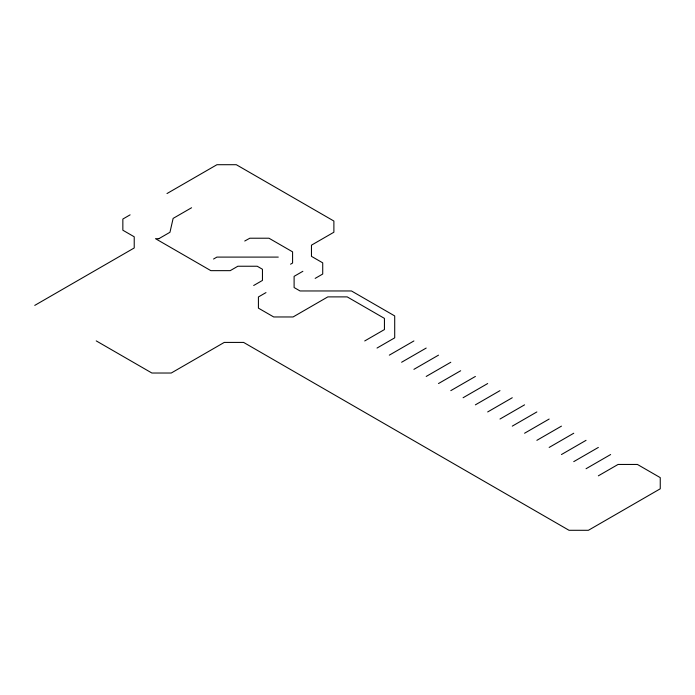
<?xml version="1.0" encoding="UTF-8"?>
<svg xmlns="http://www.w3.org/2000/svg" width="695" height="695" viewBox="0 0 695 695"><rect width="100%" height="100%" fill="white"/><g stroke="black" fill="none" stroke-linecap="round" stroke-linejoin="round"><path stroke-width="1.04" d="M130.104 214.851L122.85 219.038L122.85 230.219L134.222 236.787L134.222 247.967L34.75 305.392M166.991 193.549L216.953 164.706L236.309 164.706L333.887 221.045L333.887 232.226L311.464 245.17L311.464 256.351L322.723 262.849L322.723 274.03L315.165 278.391M191.577 207.753L173.133 218.395L169.962 232.278L158.851 238.689M213.556 259.027L216.901 257.098L278.278 257.098M253.684 285.489L262.449 280.433L262.449 269.252L257.219 266.237L237.855 266.237L230.219 270.65L210.854 270.65L155.506 238.689L158.929 238.689M290.571 264.196L292.586 263.031L292.586 251.851L268.965 238.22L249.809 238.22L244.744 241.026M265.985 292.595L258.418 296.956L258.418 308.137L273.708 316.963L293.073 316.963L327.832 296.887L347.196 296.887L384.439 318.388L384.439 329.569L364.719 340.95M302.872 271.293L294.107 276.349L294.107 287.53L300.04 290.962L351.453 290.962L394.708 315.93L394.708 337.839L377.02 348.056M389.313 355.154L413.907 340.95M401.606 362.251L426.2 348.056M413.907 369.349L438.502 355.154M426.2 376.447L450.794 362.251M438.502 383.544L460.672 370.748M450.794 390.642L475.389 376.447M463.087 397.74L487.682 383.544M475.389 404.846L499.974 390.642M487.682 411.944L512.276 397.74M499.974 419.042L524.569 404.846M512.276 426.139L536.861 411.944M524.569 433.237L549.163 419.042M536.861 440.335L561.456 426.139M549.163 447.432L573.749 433.237M561.456 454.539L586.05 440.335M573.749 461.636L598.343 447.432M586.05 468.734L610.636 454.539M598.343 475.832L618.064 464.451L637.419 464.451L660.25 477.63L660.25 488.802L588.396 530.294L569.031 530.294L243.615 342.418L224.25 342.418L171.248 373.024L151.884 373.024L96.231 340.889"/></g></svg>
